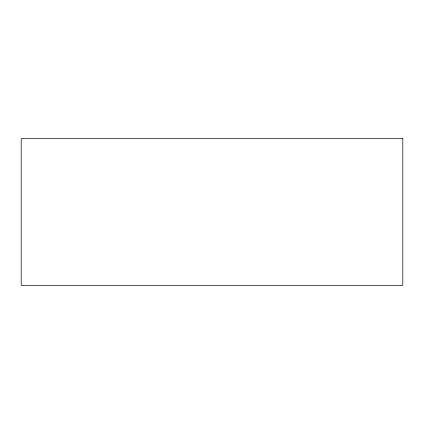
<?xml version="1.0" encoding="UTF-8"?>
<svg xmlns="http://www.w3.org/2000/svg" width="424" height="424" viewBox="0 0 424 424"><rect width="100%" height="100%" fill="white"/><g stroke="black" fill="none" stroke-linecap="round" stroke-linejoin="round"><path stroke-width="0.64" d="M402.8 138.616L21.2 138.616L21.2 285.384L402.8 285.384L402.8 138.616"/></g></svg>
